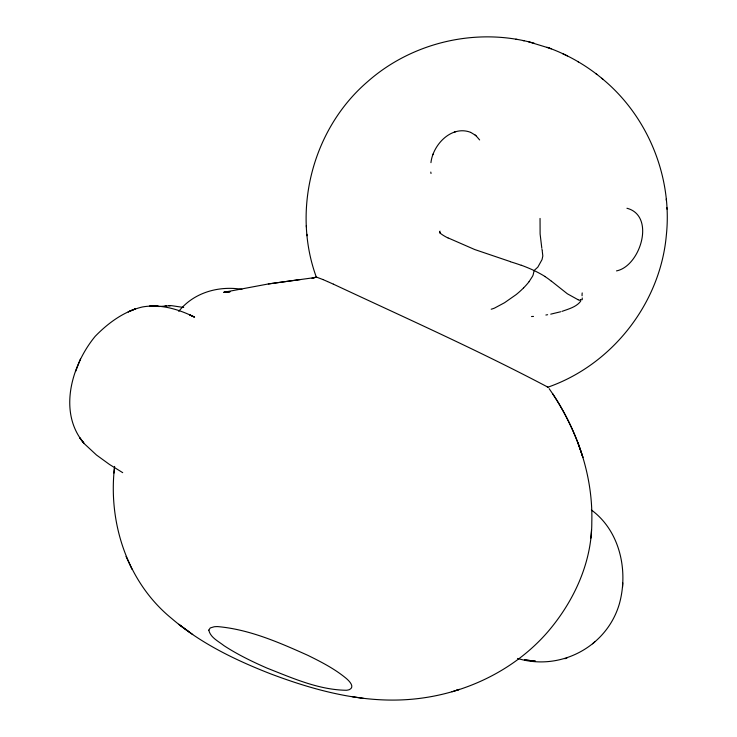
<?xml version="1.0" encoding="UTF-8"?>
<svg xmlns="http://www.w3.org/2000/svg" width="737" height="737" viewBox="0 0 737 737"><rect width="100%" height="100%" fill="white"/><g stroke="black" fill="none" stroke-linecap="round" stroke-linejoin="round"><path stroke-width="1.11" d="M114.622 466.401C107.814 522.487 127.188 582.304 171.73 618.527C200.547 643.3 235.149 659.965 270.286 673.719C311.944 689.454 356.026 701.615 400.919 699.929C456.175 697.875 511.192 674.023 547.692 631.977C573.727 601.604 591.922 562.644 591.802 522.091C593.147 474.388 576.325 427.478 549.157 388.685M517.549 658.436C560.231 671.398 606.873 646.874 619.375 603.815C628.55 570.853 619.964 530.907 591.36 509.967M590.899 538.074L591.516 529.931M540.046 218.428L540.11 233.97L541.787 247.964M622.544 587.242L622.774 582.884M113.959 473.062L114.539 467.359M582.184 292.921L582.064 294.597A26.025 22.174 -14.8 0 0 582.073 295.777M430.942 162.647C432.978 144.563 451.56 125.069 470.538 132.31M616.501 270.903C640.444 266.158 655.866 215.72 626.947 208.258M194.209 316.956C178.299 309.098 160.215 303.791 142.379 306.979C124.019 311.281 108.146 322.999 95.193 336.321C71.738 364.723 57.707 412.075 83.806 443.011L79.679 437.769L84.276 443.683L96.446 454.987L109.472 464.448L122.71 472.657M80.48 358.956L75.533 371.614M432.978 154.641L433.328 153.729M580.682 301.212C576.306 307.071 568.522 308.987 561.981 311.382M440.017 231.123L439.722 232.21L440.533 233.122M529.092 281.645L532.538 276.283A5.177 1.428 -64.5 0 0 533.164 274.809L534.122 270.534L537.844 267.116L542.045 259.571L542.819 255.979L542.257 251.013M178.759 311.355C193.794 292.488 218.659 285.569 241.929 289.337M523.62 287.872L521.096 290.304A131.527 36.26 -64.5 0 1 516.13 294.616L504.596 302.695L494.619 308.048A133.038 36.684 -64.5 0 1 491.201 309.208M592.576 643.816L594.741 641.844M547.711 387.257C612.134 364.879 660.278 303.248 666.331 235.315C672.605 176.511 647.556 115.608 601.714 78.269M564.855 658.74L566.965 658.003M455.696 690.587L459.391 689.371L452.039 691.748M316.836 277.453L316.247 277.011L312.009 278.236L314.708 277.591L268.369 283.948L223.873 292.285L225.891 292.303M454.268 132.116L455.954 131.582M560.7 311.751L550.742 314.155M545.887 315.021L547.609 314.717M158.731 306.546L171.491 305.652L183.688 307.467M268.369 283.948L300.392 279.535M226.333 292.119L230.064 291.797L223.873 292.285M531.515 316.532L533.514 316.422M165.134 305.846L166.562 305.791M169.077 305.68L170.247 305.643M352.231 696.658L363.544 698.381M534.251 43.262C476.821 27.076 412.02 42.202 367.431 81.816C312.829 128.717 291.594 209.695 316.394 277.305M515.872 39.227L517.438 39.522M522.837 40.535L524.145 40.775M528.503 41.769L549.387 48.145M510.437 261.644L474.729 249.539L448.234 237.968M549.507 48.181C568.946 55.321 587.076 65.934 602.93 79.246M547.038 47.269L551.276 48.835M577.937 299.646L567.343 293.777L551.359 281.101M470.814 132.43L475.291 135.166M323.018 279.581L316.247 277.011M327.495 281.534L329.375 282.372A117.662 1.529 25.4 0 1 333.354 284.15M333.364 284.15C405.175 317.767 477.972 350.241 548.015 387.22A119.68 1.566 25.4 0 1 547.342 387.072M194.586 317.168L189.676 314.865L193.757 316.79M562.552 53.608L567.379 55.92M578.158 299.858A35.431 4.523 41.4 0 0 580.728 299.848L582.221 299.692L582.23 297.951M577.863 61.595L578.416 61.926M192.689 634.502L178.732 624.285L189.05 631.849M595.892 73.626L596.942 74.465M476.249 136.004L479.63 139.929M475.135 135.037L476.443 136.17M552.51 393.475L556.794 400.145C567.794 418.091 576.656 437.327 582.912 457.428L577.863 442.605M126.027 556.407L132.015 569.296M541.953 248.977L542.174 250.396M430.804 172.071L431.016 173.508M666.266 199.027L666.377 200.464M666.902 207.696L667.022 209.17M306.334 225.614L306.445 227.097M306.97 234.32L307.08 235.757M580.378 299.434A11.958 1.557 41.6 0 1 580.406 299.572M544.975 276.486A30.254 5.739 23 0 0 534.095 270.543A30.254 5.518 21.6 0 0 521.308 265.237M544.754 276.439A37.541 7.149 23 0 1 551.073 281.018M529.083 281.7A50.66 13.966 -64.5 0 1 523.629 287.826M440.367 233.104A11.958 3.077 15.6 0 1 439.528 232.063M447.985 237.987A35.431 8.964 15.7 0 1 440.026 233.058M510.658 261.838A37.541 6.882 21.6 0 1 521.345 265.348M323.082 279.609A137.883 1.787 25.4 0 1 327.569 281.571M208.811 630.153C210.377 637.542 218.474 641.291 223.919 645.621C237.572 654.548 252.312 661.679 267.236 668.201C292.607 678.141 318.762 689.924 346.445 690.265A103.521 17.071 22.9 0 0 349.449 689.592C355.649 686.654 348.168 679.883 345.119 677.496C333.815 668.367 320.77 661.706 307.79 655.313C279.093 642.452 249.318 629.37 217.664 626.597A105.548 17.402 22.9 0 0 214.163 626.772L210.238 627.952L208.811 630.153M135.332 308.867L128.321 311.797L135.332 308.867M158.142 306.187L149.823 306.085L158.142 306.187M535.421 661.209L524.762 659.882L535.421 661.209"/></g></svg>
